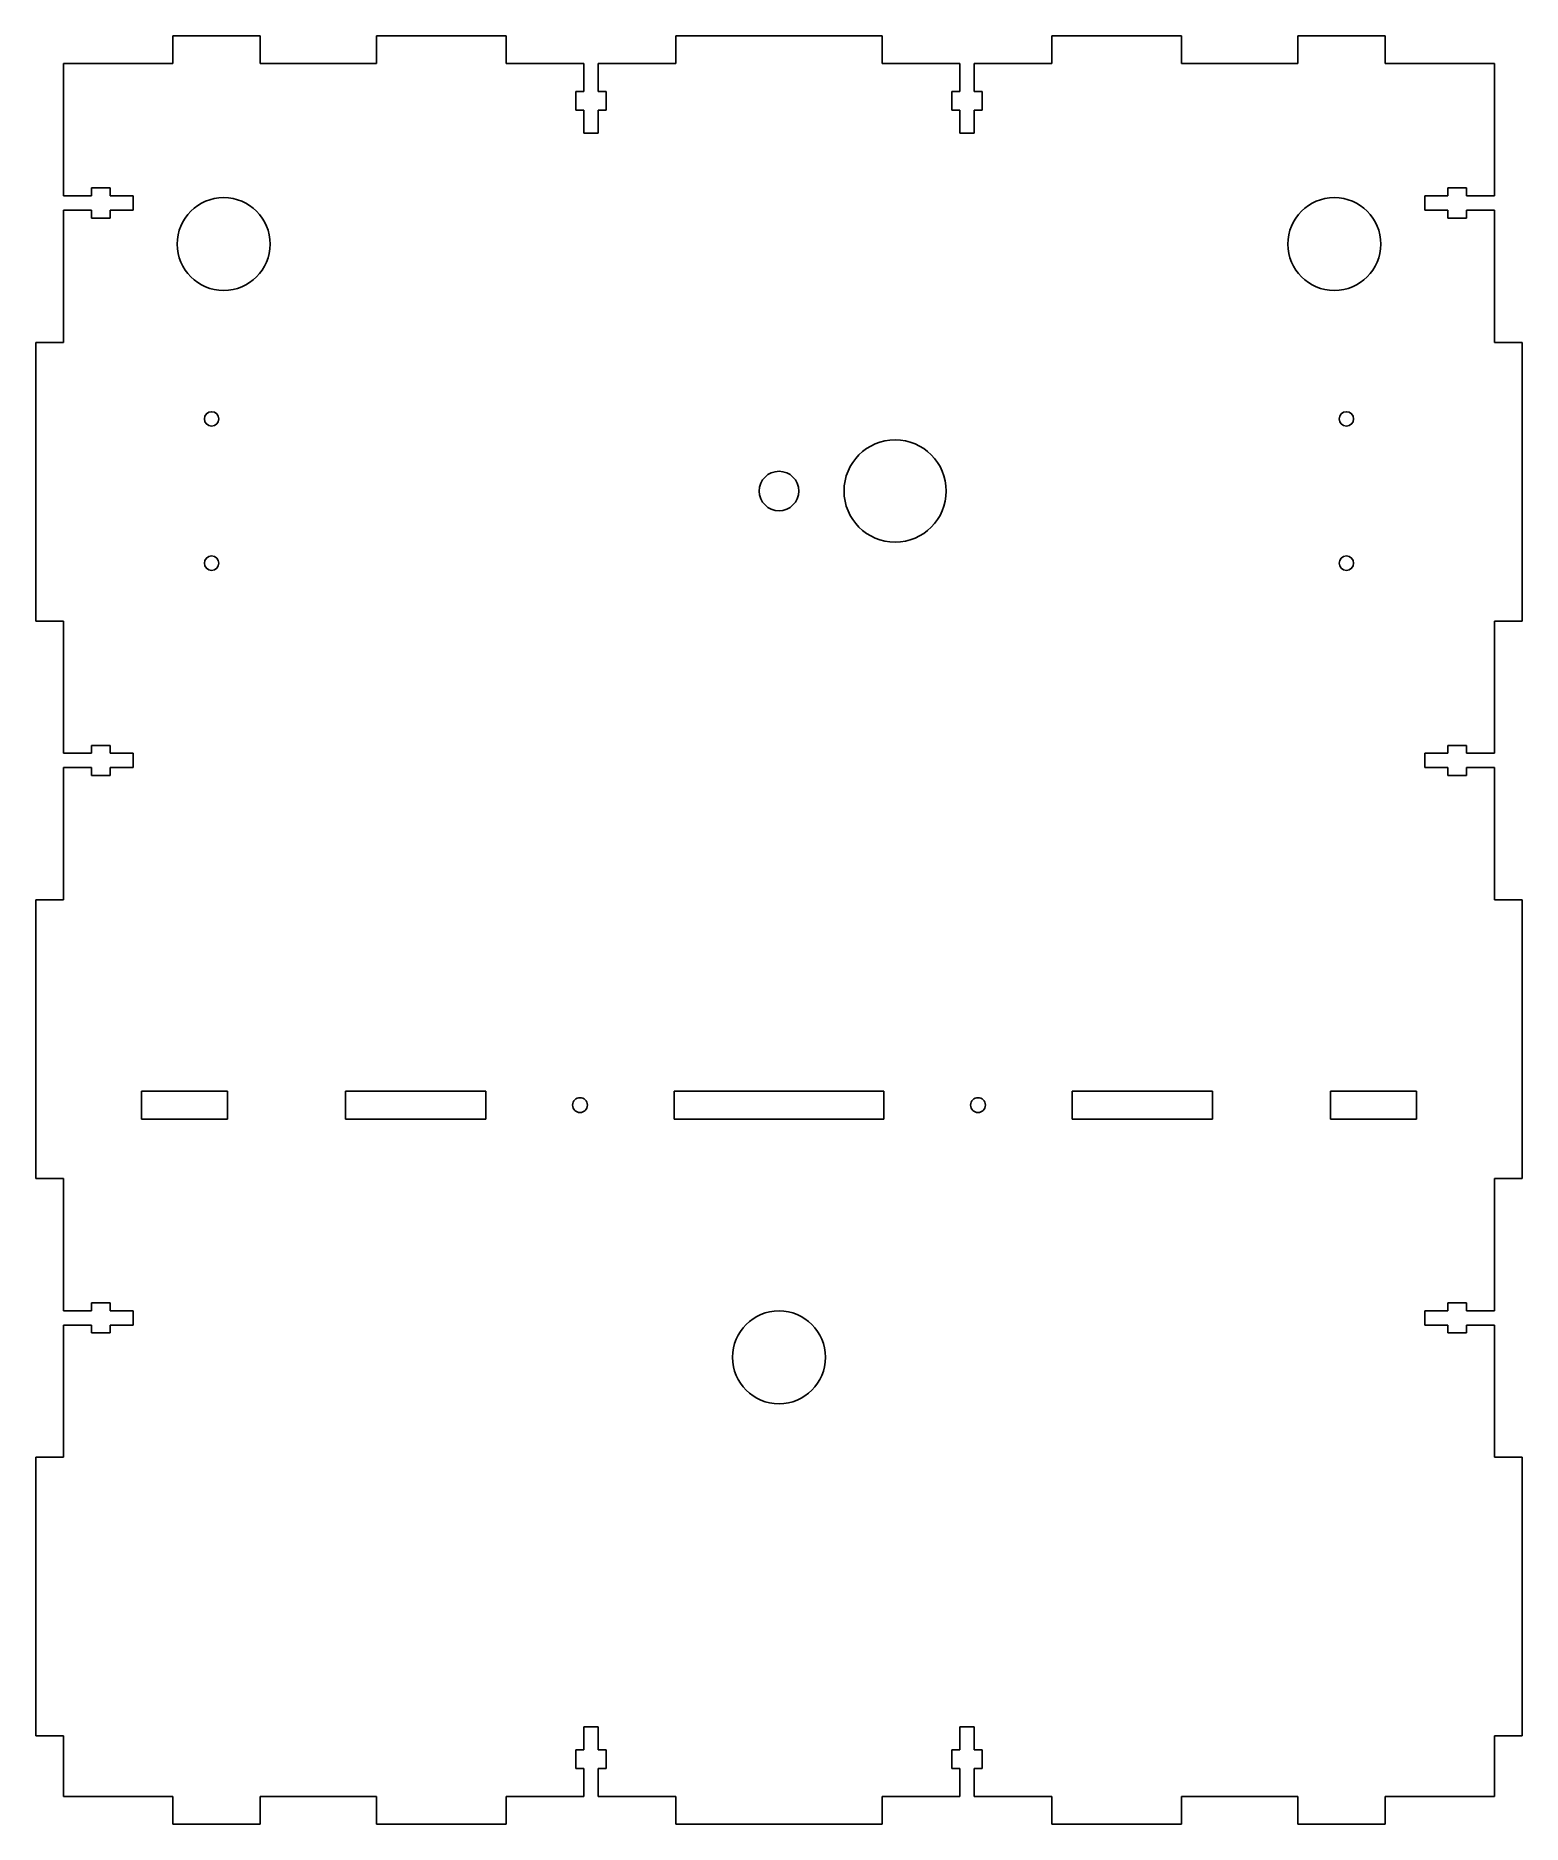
# Model space of a CAD drawing. Extents: x -160 to 160, y -275 to 110.
import ezdxf

# ---------------------------------------------------------------- set-up
doc = ezdxf.new("R2010")
doc.units = 0
doc.header["$MEASUREMENT"] = 0
doc.layers.add('VISIBLE', color=7, linetype='CONTINUOUS')

msp = doc.modelspace()

# ---------------------------------------------------------------- linework, layer by layer
at = {"layer": 'VISIBLE'}
for p, q in [((-111.72, 110), (-130.52, 110)), ((-130.52, 104), (-130.52, 110)), ((-111.72, 104), (-111.72, 110)), ((-58.72, 110), (-86.64, 110)), ((-86.64, 104), (-86.64, 110)), ((-58.72, 104), (-58.72, 110)), ((22.24, 110), (-22.24, 110)), ((-22.24, 104), (-22.24, 110)), ((22.24, 104), (22.24, 110)), ((86.64, 110), (58.72, 110)), ((58.72, 104), (58.72, 110)), ((86.64, 104), (86.64, 110)), ((130.52, 110), (111.72, 110)), ((111.72, 104), (111.72, 110)), ((130.52, 104), (130.52, 110)), ((-154, 104), (-130.52, 104)), ((-154, 104), (-154, 75.55)), ((-111.72, 104), (-86.64, 104)), ((-58.72, 104), (-42.03, 104)), ((-42.03, 104), (-42.03, 98)), ((-38.93, 104), (-22.24, 104)), ((-38.93, 104), (-38.93, 98)), ((22.24, 104), (38.93, 104)), ((38.93, 104), (38.93, 98)), ((42.03, 104), (58.72, 104)), ((42.03, 104), (42.03, 98)), ((86.64, 104), (111.72, 104)), ((130.52, 104), (154, 104)), ((154, 104), (154, 75.55)), ((-43.73, 98), (-43.73, 94)), ((-43.73, 98), (-42.03, 98)), ((-38.93, 98), (-37.23, 98)), ((-37.23, 98), (-37.23, 94)), ((37.23, 98), (37.23, 94)), ((38.93, 98), (37.23, 98)), ((43.73, 98), (42.03, 98)), ((43.73, 98), (43.73, 94)), ((-43.73, 94), (-42.03, 94)), ((-42.03, 94), (-42.03, 89)), ((-38.93, 94), (-37.23, 94)), ((-38.93, 94), (-38.93, 89)), ((38.93, 94), (37.23, 94)), ((38.93, 94), (38.93, 89)), ((43.73, 94), (42.03, 94)), ((42.03, 94), (42.03, 89)), ((-38.93, 89), (-42.03, 89)), ((38.93, 89), (42.03, 89)), ((-148, 75.55), (-148, 77.25)), ((-148, 77.25), (-144, 77.25)), ((-144, 75.55), (-144, 77.25)), ((144, 75.55), (144, 77.25)), ((148, 77.25), (144, 77.25)), ((148, 75.55), (148, 77.25)), ((-154, 75.55), (-148, 75.55)), ((-144, 75.55), (-139, 75.55)), ((-139, 75.55), (-139, 72.45)), ((139, 75.55), (139, 72.45)), ((144, 75.55), (139, 75.55)), ((154, 75.55), (148, 75.55)), ((-154, 72.45), (-148, 72.45)), ((-154, 72.45), (-154, 44)), ((-148, 70.75), (-148, 72.45)), ((-148, 70.75), (-144, 70.75)), ((-144, 72.45), (-139, 72.45)), ((-144, 70.75), (-144, 72.45)), ((144, 72.45), (139, 72.45)), ((144, 70.75), (144, 72.45)), ((148, 70.75), (144, 70.75)), ((154, 72.45), (148, 72.45)), ((148, 70.75), (148, 72.45)), ((154, 72.45), (154, 44)), ((-160, 44), (-154, 44)), ((-160, 44), (-160, -16)), ((154, 44), (160, 44)), ((160, 44), (160, -16)), ((-160, -16), (-154, -16)), ((-154, -16), (-154, -44.45)), ((154, -16), (154, -44.45)), ((154, -16), (160, -16)), ((-154, -44.45), (-148, -44.45)), ((-148, -44.45), (-148, -42.75)), ((-148, -42.75), (-144, -42.75)), ((-144, -44.45), (-144, -42.75)), ((-144, -44.45), (-139, -44.45)), ((-139, -44.45), (-139, -47.55)), ((139, -44.45), (139, -47.55)), ((144, -44.45), (139, -44.45)), ((144, -44.45), (144, -42.75)), ((148, -42.75), (144, -42.75)), ((148, -44.45), (148, -42.75)), ((154, -44.45), (148, -44.45)), ((-154, -47.55), (-148, -47.55)), ((-154, -47.55), (-154, -76)), ((-148, -49.25), (-148, -47.55)), ((-148, -49.25), (-144, -49.25)), ((-144, -47.55), (-139, -47.55)), ((-144, -49.25), (-144, -47.55)), ((144, -47.55), (139, -47.55)), ((144, -49.25), (144, -47.55)), ((148, -49.25), (144, -49.25)), ((154, -47.55), (148, -47.55)), ((148, -49.25), (148, -47.55)), ((154, -47.55), (154, -76)), ((-160, -76), (-154, -76)), ((-160, -76), (-160, -136)), ((154, -76), (160, -76)), ((160, -76), (160, -136)), ((-137.22, -117.2), (-118.76, -117.2)), ((-137.22, -117.2), (-137.22, -123.2)), ((-118.76, -117.2), (-118.76, -123.2)), ((-93.3, -123.2), (-93.3, -117.2)), ((-93.3, -117.2), (-63.09, -117.2)), ((-63.09, -123.2), (-63.09, -117.2)), ((-22.6, -117.2), (22.6, -117.2)), ((-22.6, -117.2), (-22.6, -123.2)), ((22.6, -117.2), (22.6, -123.2)), ((63.09, -117.2), (93.3, -117.2)), ((63.09, -123.2), (63.09, -117.2)), ((93.3, -123.2), (93.3, -117.2)), ((118.76, -117.2), (137.22, -117.2)), ((118.76, -117.2), (118.76, -123.2)), ((137.22, -117.2), (137.22, -123.2)), ((-137.22, -123.2), (-118.76, -123.2)), ((-93.3, -123.2), (-63.09, -123.2)), ((-22.6, -123.2), (22.6, -123.2)), ((63.09, -123.2), (93.3, -123.2)), ((118.76, -123.2), (137.22, -123.2)), ((-160, -136), (-154, -136)), ((-154, -136), (-154, -164.45)), ((154, -136), (154, -164.45)), ((154, -136), (160, -136)), ((-154, -164.45), (-148, -164.45)), ((-148, -164.45), (-148, -162.75)), ((-148, -162.75), (-144, -162.75)), ((-144, -164.45), (-144, -162.75)), ((-144, -164.45), (-139, -164.45)), ((-139, -164.45), (-139, -167.55)), ((139, -164.45), (139, -167.55)), ((144, -164.45), (139, -164.45)), ((144, -164.45), (144, -162.75)), ((148, -162.75), (144, -162.75)), ((148, -164.45), (148, -162.75)), ((154, -164.45), (148, -164.45)), ((-154, -167.55), (-148, -167.55)), ((-154, -167.55), (-154, -196)), ((-148, -169.25), (-148, -167.55)), ((-148, -169.25), (-144, -169.25)), ((-144, -167.55), (-139, -167.55)), ((-144, -169.25), (-144, -167.55)), ((144, -167.55), (139, -167.55)), ((144, -169.25), (144, -167.55)), ((148, -169.25), (144, -169.25)), ((154, -167.55), (148, -167.55)), ((148, -169.25), (148, -167.55)), ((154, -167.55), (154, -196)), ((-160, -196), (-154, -196)), ((-160, -196), (-160, -256)), ((154, -196), (160, -196)), ((160, -196), (160, -256)), ((-42.03, -259), (-42.03, -254)), ((-38.93, -254), (-42.03, -254)), ((-38.93, -259), (-38.93, -254)), ((38.93, -259), (38.93, -254)), ((38.93, -254), (42.03, -254)), ((42.03, -259), (42.03, -254)), ((-160, -256), (-154, -256)), ((-154, -256), (-154, -269)), ((154, -256), (154, -269)), ((154, -256), (160, -256)), ((-43.73, -263), (-43.73, -259)), ((-43.73, -259), (-42.03, -259)), ((-38.93, -259), (-37.23, -259)), ((-37.23, -263), (-37.23, -259)), ((37.23, -263), (37.23, -259)), ((38.93, -259), (37.23, -259)), ((43.73, -259), (42.03, -259)), ((43.73, -263), (43.73, -259)), ((-43.73, -263), (-42.03, -263)), ((-42.03, -269), (-42.03, -263)), ((-38.93, -263), (-37.23, -263)), ((-38.93, -269), (-38.93, -263)), ((38.93, -263), (37.23, -263)), ((38.93, -269), (38.93, -263)), ((43.73, -263), (42.03, -263)), ((42.03, -269), (42.03, -263)), ((-154, -269), (-130.52, -269)), ((-130.52, -275), (-130.52, -269)), ((-111.72, -275), (-111.72, -269)), ((-111.72, -269), (-86.64, -269)), ((-86.64, -275), (-86.64, -269)), ((-58.72, -275), (-58.72, -269)), ((-58.72, -269), (-42.03, -269)), ((-38.93, -269), (-22.24, -269)), ((-22.24, -275), (-22.24, -269)), ((22.24, -275), (22.24, -269)), ((22.24, -269), (38.93, -269)), ((42.03, -269), (58.72, -269)), ((58.72, -275), (58.72, -269)), ((86.64, -275), (86.64, -269)), ((86.64, -269), (111.72, -269)), ((111.72, -275), (111.72, -269)), ((130.52, -275), (130.52, -269)), ((130.52, -269), (154, -269)), ((-130.52, -275), (-111.72, -275)), ((-86.64, -275), (-58.72, -275)), ((-22.24, -275), (22.24, -275)), ((58.72, -275), (86.64, -275)), ((111.72, -275), (130.52, -275))]:
    msp.add_line(p, q, dxfattribs=at)
for centre, radius in [((-119.55, 65.15), 10), ((119.55, 65.15), 10), ((-122.15, 27.53), 1.55), ((122.15, 27.53), 1.55), ((25, 12), 11), ((0, 12), 4.25), ((-122.15, -3.53), 1.55), ((122.15, -3.53), 1.55), ((-42.84, -120.2), 1.6), ((42.84, -120.2), 1.6), ((0, -174.49), 10)]:
    msp.add_circle(centre, radius, dxfattribs=at)

doc.saveas('drawing.dxf')
